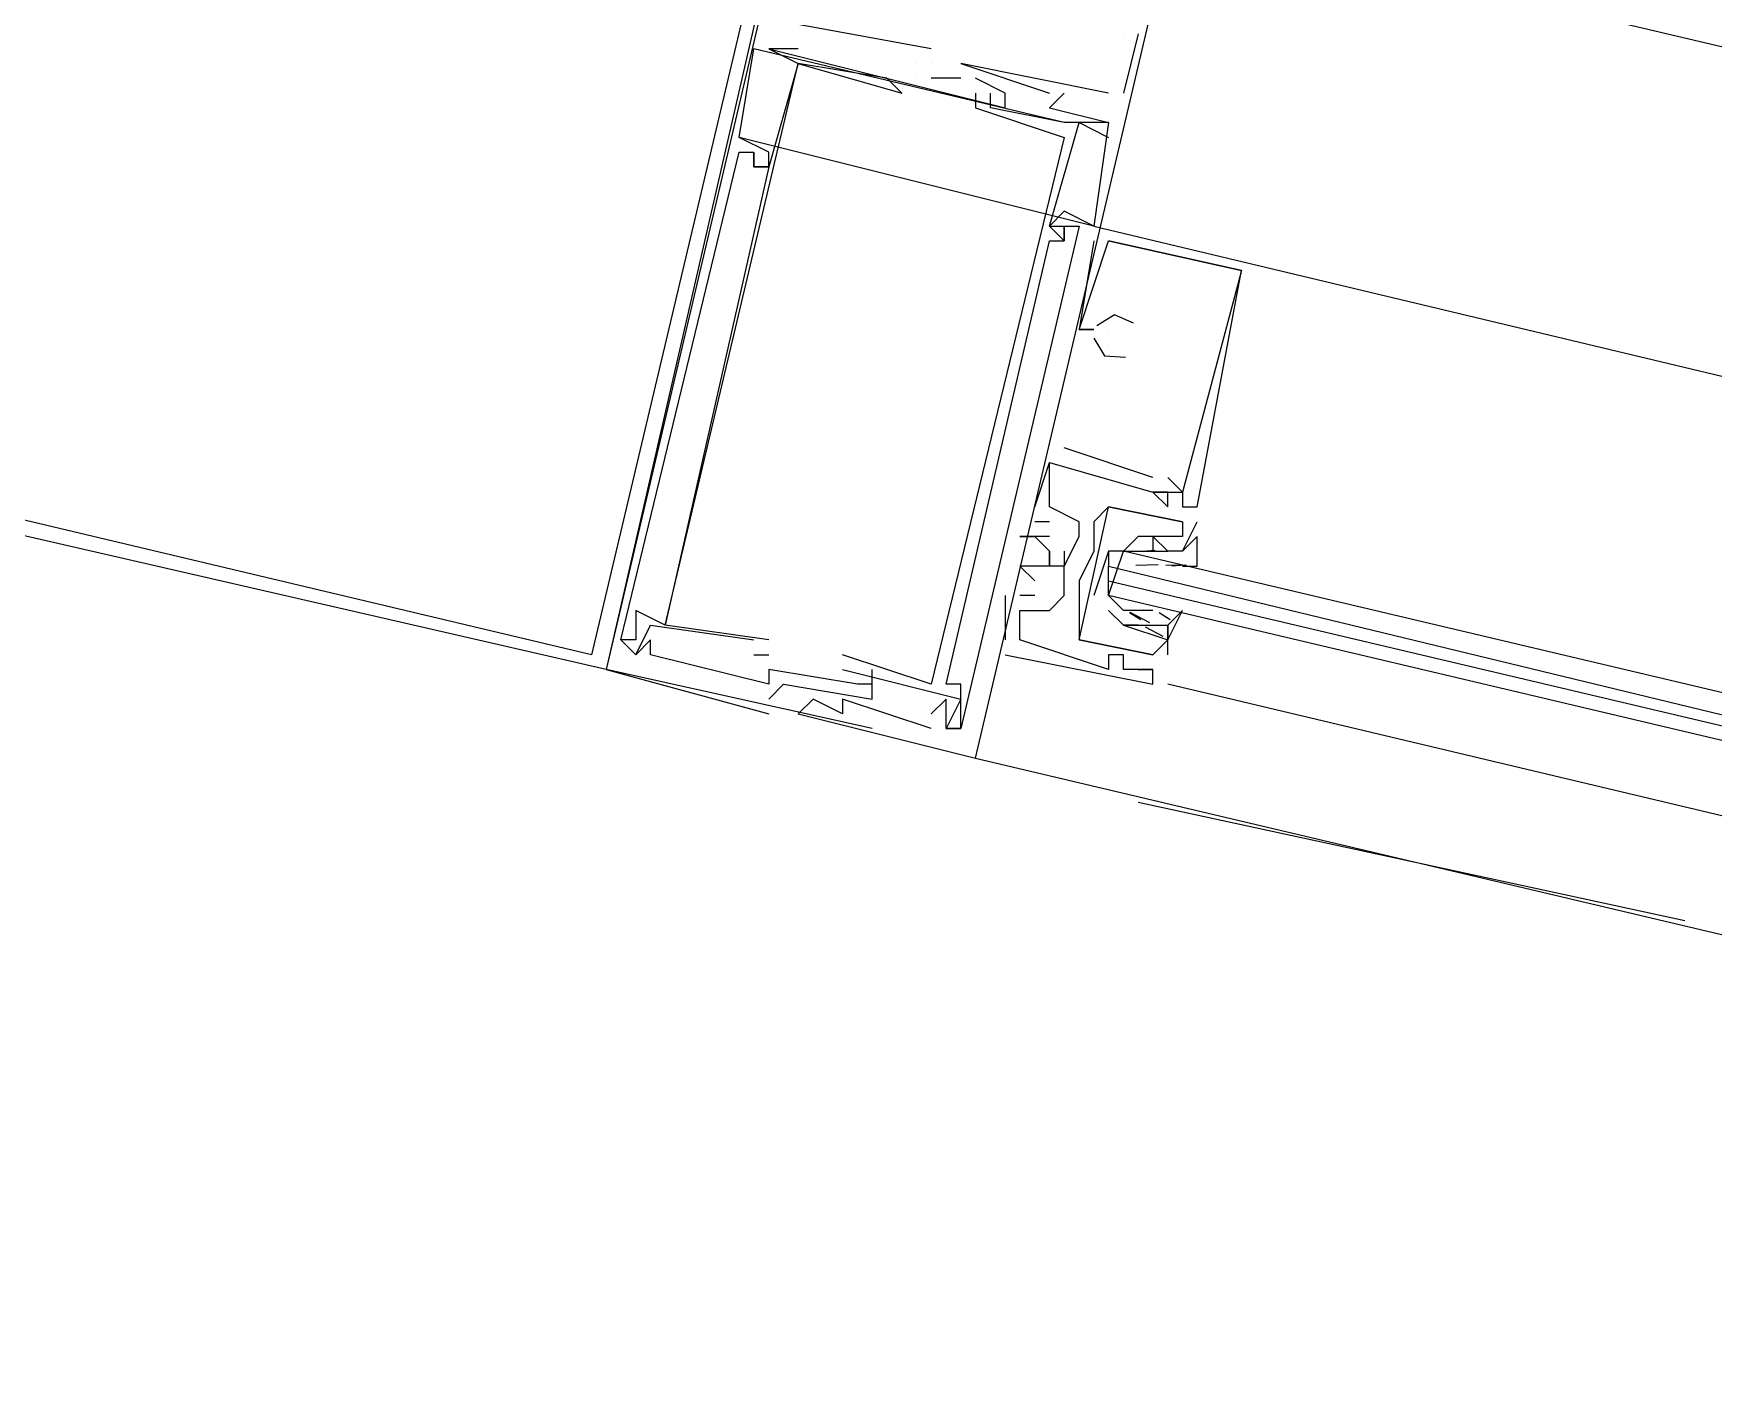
# Model space of a CAD drawing. Header units: feet. Extents: x -84 to 198, y -22 to 181.
# Drawn here: x 75.763 to 77.279, y 151.712 to 152.925 of the extents above; entities that cross this region are included whole.
import ezdxf

# ---------------------------------------------------------------- set-up
doc = ezdxf.new("R2010")
doc.units = ezdxf.units.FT
doc.layers.add('A-LINEA', color=7, linetype='CONTINUOUS')

msp = doc.modelspace()

# ---------------------------------------------------------------- linework, layer by layer
at = {"layer": 'A-LINEA'}
for p, q in [((76.7867, 153.0311), (85.36, 151.0044)), ((76.7467, 152.9244), (76.7467, 152.9244)), ((76.76, 152.9244), (76.7467, 152.8711)), ((76.7467, 152.9244), (76.7467, 152.9244)), ((76.7467, 152.9244), (76.7467, 152.9244)), ((76.76, 152.9244), (76.7467, 152.8711)), ((76.7467, 152.9244), (76.7467, 152.9244)), ((76.7467, 152.9244), (76.7467, 152.9244)), ((76.76, 152.9244), (76.7467, 152.8711)), ((76.7467, 152.9244), (76.7467, 152.9244)), ((76.76, 152.9244), (76.76, 152.9244)), ((76.76, 152.9244), (76.76, 152.9244)), ((76.76, 152.9244), (76.76, 152.9244)), ((76.6933, 152.8444), (76.4133, 152.9111)), ((76.4133, 152.9111), (76.4133, 152.9111)), ((76.6933, 152.8444), (76.4133, 152.9111)), ((76.4133, 152.9111), (76.4133, 152.9111)), ((76.6933, 152.8444), (76.4133, 152.9111)), ((76.4133, 152.9111), (76.4133, 152.9111)), ((76.4533, 152.9111), (76.4267, 152.9111)), ((76.4267, 152.9111), (76.4267, 152.9111)), ((76.4267, 152.9111), (76.4267, 152.9111)), ((76.4533, 152.9111), (76.4267, 152.9111)), ((76.4267, 152.9111), (76.4267, 152.9111)), ((76.4267, 152.9111), (76.4267, 152.9111)), ((76.4533, 152.9111), (76.4267, 152.9111)), ((76.4267, 152.9111), (76.4267, 152.9111)), ((76.4267, 152.9111), (76.4267, 152.9111)), ((76.4533, 152.9111), (76.4533, 152.9111)), ((76.4533, 152.9111), (76.4533, 152.9111)), ((76.4533, 152.9111), (76.4533, 152.9111)), ((76.5733, 152.9111), (76.5733, 152.9111)), ((76.5733, 152.9111), (76.5733, 152.9111)), ((76.5733, 152.9111), (76.5733, 152.9111)), ((76.4533, 152.8978), (76.4533, 152.8978)), ((76.4533, 152.8978), (76.4533, 152.8978)), ((76.4533, 152.8978), (76.4533, 152.8978)), ((76.4533, 152.8978), (76.4533, 152.8978)), ((76.4533, 152.8978), (76.4533, 152.8978)), ((76.4533, 152.8978), (76.4533, 152.8978)), ((76.4533, 152.8978), (76.4533, 152.8978)), ((76.4533, 152.8978), (76.4533, 152.8978)), ((76.4533, 152.8978), (76.4533, 152.8978)), ((76.56, 152.8978), (76.56, 152.8978)), ((76.56, 152.8978), (76.56, 152.8978)), ((76.56, 152.8978), (76.56, 152.8978)), ((76.56, 152.8978), (76.56, 152.8978)), ((76.56, 152.8978), (76.56, 152.8978)), ((76.56, 152.8978), (76.56, 152.8978)), ((76.5733, 152.8978), (76.5733, 152.8978)), ((76.5733, 152.8978), (76.5733, 152.8978)), ((76.5733, 152.8978), (76.5733, 152.8978)), ((76.5733, 152.8978), (76.5733, 152.8978)), ((76.5733, 152.8978), (76.5733, 152.8978)), ((76.5733, 152.8978), (76.5733, 152.8978)), ((76.6, 152.8978), (76.6, 152.8978)), ((76.6, 152.8978), (76.6, 152.8978)), ((76.6, 152.8978), (76.6, 152.8978)), ((76.5333, 152.8844), (76.5333, 152.8844)), ((76.5333, 152.8844), (76.5333, 152.8844)), ((76.5333, 152.8844), (76.5333, 152.8844)), ((76.56, 152.8844), (76.56, 152.8844)), ((76.56, 152.8844), (76.56, 152.8844)), ((76.56, 152.8844), (76.56, 152.8844)), ((76.56, 152.8844), (76.56, 152.8844)), ((76.56, 152.8844), (76.56, 152.8844)), ((76.56, 152.8844), (76.56, 152.8844)), ((76.6, 152.8844), (76.5733, 152.8844)), ((76.5733, 152.8844), (76.5733, 152.8844)), ((76.6, 152.8844), (76.5733, 152.8844)), ((76.5733, 152.8844), (76.5733, 152.8844)), ((76.6, 152.8844), (76.5733, 152.8844)), ((76.5733, 152.8844), (76.5733, 152.8844)), ((76.6, 152.8844), (76.6, 152.8844)), ((76.6, 152.8844), (76.6, 152.8844)), ((76.6, 152.8844), (76.6, 152.8844)), ((76.64, 152.8711), (76.6133, 152.8844)), ((76.6133, 152.8844), (76.6133, 152.8844)), ((76.64, 152.8711), (76.6133, 152.8844)), ((76.6133, 152.8844), (76.6133, 152.8844)), ((76.64, 152.8711), (76.6133, 152.8844)), ((76.6133, 152.8844), (76.6133, 152.8844)), ((76.64, 152.8844), (76.64, 152.8844)), ((76.64, 152.8844), (76.64, 152.8844)), ((76.64, 152.8844), (76.64, 152.8844)), ((76.64, 152.8844), (76.64, 152.8844)), ((76.64, 152.8844), (76.64, 152.8844)), ((76.64, 152.8844), (76.64, 152.8844)), ((76.5467, 152.8711), (76.5467, 152.8711)), ((76.5467, 152.8711), (76.5467, 152.8711)), ((76.5467, 152.8711), (76.5467, 152.8711)), ((76.6133, 152.8711), (76.6133, 152.8711)), ((76.6133, 152.8711), (76.6133, 152.8711)), ((76.6133, 152.8711), (76.6133, 152.8711)), ((76.6267, 152.8711), (76.6267, 152.8711)), ((76.6267, 152.8711), (76.6267, 152.8711)), ((76.6267, 152.8711), (76.6267, 152.8711)), ((76.64, 152.8711), (76.64, 152.8711)), ((76.64, 152.8711), (76.64, 152.8711)), ((76.64, 152.8711), (76.64, 152.8711)), ((76.64, 152.8711), (76.64, 152.8711)), ((76.64, 152.8711), (76.64, 152.8711)), ((76.64, 152.8711), (76.64, 152.8711)), ((76.68, 152.8711), (76.68, 152.8711)), ((76.68, 152.8711), (76.68, 152.8711)), ((76.68, 152.8711), (76.68, 152.8711)), ((76.6933, 152.8711), (76.6933, 152.8711)), ((76.6933, 152.8711), (76.6933, 152.8711)), ((76.6933, 152.8711), (76.6933, 152.8711)), ((76.7333, 152.8711), (76.7333, 152.8711)), ((76.7333, 152.8711), (76.7333, 152.8711)), ((76.7333, 152.8711), (76.7333, 152.8711)), ((76.7467, 152.8711), (76.7467, 152.8711)), ((76.7467, 152.8711), (76.7467, 152.8711)), ((76.7467, 152.8711), (76.7467, 152.8711)), ((76.6133, 152.8578), (76.6133, 152.8578)), ((76.6133, 152.8578), (76.6133, 152.8578)), ((76.6133, 152.8578), (76.6133, 152.8578)), ((76.6267, 152.8578), (76.6267, 152.8578)), ((76.6267, 152.8578), (76.6267, 152.8578)), ((76.6267, 152.8578), (76.6267, 152.8578)), ((76.64, 152.8578), (76.64, 152.8578)), ((76.64, 152.8578), (76.64, 152.8578)), ((76.64, 152.8578), (76.64, 152.8578)), ((76.68, 152.8578), (76.68, 152.8578)), ((76.68, 152.8578), (76.68, 152.8578)), ((76.68, 152.8578), (76.68, 152.8578)), ((76.6933, 152.8444), (76.6933, 152.8444)), ((76.6933, 152.8444), (76.6933, 152.8444)), ((76.6933, 152.8444), (76.6933, 152.8444)), ((76.7067, 152.8444), (76.7333, 152.8311)), ((76.7067, 152.8444), (76.7067, 152.8444)), ((76.7067, 152.8444), (76.7333, 152.8311)), ((76.7067, 152.8444), (76.7067, 152.8444)), ((76.7067, 152.8444), (76.7333, 152.8311)), ((76.7067, 152.8444), (76.7067, 152.8444)), ((76.7333, 152.8444), (76.7333, 152.8444)), ((76.7333, 152.8444), (76.7333, 152.8444)), ((76.7333, 152.8444), (76.7333, 152.8444)), ((76.7333, 152.8444), (76.7333, 152.8444)), ((76.7333, 152.8444), (76.7333, 152.8444)), ((76.7333, 152.8444), (76.7333, 152.8444)), ((76.72, 152.7511), (76.4, 152.8311)), ((76.4, 152.8311), (76.4, 152.8311)), ((76.72, 152.7511), (76.4, 152.8311)), ((76.4, 152.8311), (76.4, 152.8311)), ((76.72, 152.7511), (76.4, 152.8311)), ((76.4, 152.8311), (76.4, 152.8311)), ((76.4, 152.8178), (76.4, 152.8178)), ((76.4, 152.8178), (76.4, 152.8178)), ((76.4, 152.8178), (76.4, 152.8178)), ((76.4133, 152.8178), (76.4133, 152.8178)), ((76.4133, 152.8178), (76.4133, 152.8178)), ((76.4133, 152.8178), (76.4133, 152.8178)), ((76.4133, 152.8178), (76.4133, 152.8178)), ((76.4133, 152.8178), (76.4133, 152.8178)), ((76.4133, 152.8178), (76.4133, 152.8178)), ((76.4267, 152.8178), (76.4267, 152.8178)), ((76.4267, 152.8178), (76.4267, 152.8178)), ((76.4267, 152.8178), (76.4267, 152.8178)), ((76.6933, 152.8311), (76.6933, 152.8311)), ((76.6933, 152.8311), (76.6933, 152.8311)), ((76.6933, 152.8311), (76.6933, 152.8311)), ((76.7333, 152.8311), (76.7333, 152.8311)), ((76.7333, 152.8311), (76.7333, 152.8311)), ((76.7333, 152.8311), (76.7333, 152.8311)), ((76.7333, 152.8311), (76.7333, 152.8311)), ((76.7333, 152.8311), (76.7333, 152.8311)), ((76.7333, 152.8311), (76.7333, 152.8311)), ((76.4133, 152.8044), (76.4133, 152.8044)), ((76.4133, 152.8044), (76.4133, 152.8044)), ((76.4133, 152.8044), (76.4133, 152.8044)), ((76.4133, 152.8044), (76.4133, 152.8044)), ((76.4133, 152.8044), (76.4133, 152.8044)), ((76.4133, 152.8044), (76.4133, 152.8044)), ((76.4133, 152.8044), (76.4133, 152.8044)), ((76.4133, 152.8044), (76.4133, 152.8044)), ((76.4133, 152.8044), (76.4133, 152.8044)), ((76.4267, 152.8044), (76.4267, 152.8044)), ((76.4267, 152.8044), (76.4267, 152.8044)), ((76.4267, 152.8044), (76.4267, 152.8044)), ((76.4267, 152.8044), (76.4267, 152.8044)), ((76.4267, 152.8044), (76.4267, 152.8044)), ((76.4267, 152.8044), (76.4267, 152.8044)), ((76.4267, 152.8044), (76.4267, 152.8044)), ((76.4267, 152.8044), (76.4267, 152.8044)), ((76.4267, 152.8044), (76.4267, 152.8044)), ((76.6933, 152.7644), (76.6933, 152.7644)), ((76.6933, 152.7644), (76.6933, 152.7644)), ((76.6933, 152.7644), (76.6933, 152.7644)), ((76.68, 152.7511), (76.68, 152.7511)), ((76.68, 152.7511), (76.68, 152.7511)), ((76.68, 152.7511), (76.68, 152.7511)), ((76.68, 152.7511), (76.68, 152.7511)), ((76.68, 152.7511), (76.68, 152.7511)), ((76.68, 152.7511), (76.68, 152.7511)), ((76.6933, 152.7511), (76.6933, 152.7511)), ((76.6933, 152.7511), (76.6933, 152.7511)), ((76.6933, 152.7511), (76.6933, 152.7511)), ((76.6933, 152.7511), (76.6933, 152.7511)), ((76.6933, 152.7511), (76.6933, 152.7511)), ((76.6933, 152.7511), (76.6933, 152.7511)), ((76.7067, 152.7511), (76.7067, 152.7511)), ((76.7067, 152.7511), (76.7067, 152.7511)), ((76.7067, 152.7511), (76.7067, 152.7511)), ((76.72, 152.7511), (76.72, 152.7511)), ((76.72, 152.7511), (76.72, 152.7511)), ((76.72, 152.7511), (76.72, 152.7511)), ((76.68, 152.7378), (76.68, 152.7378)), ((76.68, 152.7378), (76.68, 152.7378)), ((76.68, 152.7378), (76.68, 152.7378)), ((76.6933, 152.7378), (76.6933, 152.7378)), ((76.6933, 152.7378), (76.6933, 152.7378)), ((76.6933, 152.7378), (76.6933, 152.7378)), ((76.6933, 152.7378), (76.6933, 152.7378)), ((76.6933, 152.7378), (76.6933, 152.7378)), ((76.6933, 152.7378), (76.6933, 152.7378)), ((76.72, 152.7378), (76.72, 152.7378)), ((76.72, 152.7378), (76.72, 152.7378)), ((76.72, 152.7378), (76.72, 152.7378)), ((76.8533, 152.7111), (76.7333, 152.7378)), ((76.7333, 152.7378), (76.7333, 152.7378)), ((76.7333, 152.7378), (76.7333, 152.7378)), ((76.8533, 152.7111), (76.7333, 152.7378)), ((76.7333, 152.7378), (76.7333, 152.7378)), ((76.7333, 152.7378), (76.7333, 152.7378)), ((76.8533, 152.7111), (76.7333, 152.7378)), ((76.7333, 152.7378), (76.7333, 152.7378)), ((76.7333, 152.7378), (76.7333, 152.7378)), ((76.8533, 152.7111), (76.8533, 152.7111)), ((76.8533, 152.7111), (76.8533, 152.7111)), ((76.8533, 152.7111), (76.8533, 152.7111)), ((76.8533, 152.7111), (76.8533, 152.7111)), ((76.8533, 152.7111), (76.8533, 152.7111)), ((76.8533, 152.7111), (76.8533, 152.7111)), ((76.7067, 152.6578), (76.7067, 152.6578)), ((76.7067, 152.6578), (76.7067, 152.6578)), ((76.7067, 152.6578), (76.7067, 152.6578)), ((76.7067, 152.6578), (76.7067, 152.6578)), ((76.7067, 152.6578), (76.7067, 152.6578)), ((76.7067, 152.6578), (76.7067, 152.6578)), ((76.72, 152.6578), (76.72, 152.6578)), ((76.72, 152.6578), (76.72, 152.6578)), ((76.72, 152.6578), (76.72, 152.6578)), ((76.72, 152.6578), (76.72, 152.6578)), ((76.72, 152.6578), (76.72, 152.6578)), ((76.72, 152.6578), (76.72, 152.6578)), ((76.7333, 152.6578), (76.7333, 152.6578)), ((76.7333, 152.6578), (76.7333, 152.6578)), ((76.7333, 152.6578), (76.7333, 152.6578)), ((76.7333, 152.6444), (76.7333, 152.6444)), ((76.7333, 152.6444), (76.7333, 152.6444)), ((76.7333, 152.6444), (76.7333, 152.6444)), ((76.7333, 152.6444), (76.7333, 152.6444)), ((76.7333, 152.6444), (76.7333, 152.6444)), ((76.7333, 152.6444), (76.7333, 152.6444)), ((76.7733, 152.5244), (76.6933, 152.5511)), ((76.6933, 152.5511), (76.6933, 152.5511)), ((76.7733, 152.5244), (76.6933, 152.5511)), ((76.6933, 152.5511), (76.6933, 152.5511)), ((76.7733, 152.5244), (76.6933, 152.5511)), ((76.6933, 152.5511), (76.6933, 152.5511)), ((76.68, 152.5378), (76.68, 152.5378)), ((76.68, 152.5378), (76.68, 152.5378)), ((76.68, 152.5378), (76.68, 152.5378)), ((76.68, 152.5378), (76.68, 152.5378)), ((76.68, 152.5378), (76.68, 152.5378)), ((76.68, 152.5378), (76.68, 152.5378)), ((76.7733, 152.5244), (76.7733, 152.5244)), ((76.7733, 152.5244), (76.7733, 152.5244)), ((76.7733, 152.5244), (76.7733, 152.5244)), ((76.7867, 152.5244), (76.7867, 152.5244)), ((76.7867, 152.5244), (76.7867, 152.5244)), ((76.7867, 152.5244), (76.7867, 152.5244)), ((76.7733, 152.5111), (76.7733, 152.5111)), ((76.7733, 152.5111), (76.7733, 152.5111)), ((76.7733, 152.5111), (76.7733, 152.5111)), ((76.7733, 152.5111), (76.7733, 152.5111)), ((76.7733, 152.5111), (76.7733, 152.5111)), ((76.7733, 152.5111), (76.7733, 152.5111)), ((76.7733, 152.5111), (76.7733, 152.5111)), ((76.7733, 152.5111), (76.7733, 152.5111)), ((76.7733, 152.5111), (76.7733, 152.5111)), ((76.7867, 152.5111), (76.7867, 152.5111)), ((76.7867, 152.5111), (76.7867, 152.5111)), ((76.7867, 152.5111), (76.7867, 152.5111)), ((76.7867, 152.5111), (76.7867, 152.5111)), ((76.7867, 152.5111), (76.7867, 152.5111)), ((76.7867, 152.5111), (76.7867, 152.5111)), ((76.8, 152.5111), (76.8, 152.5111)), ((76.8, 152.5111), (76.8, 152.5111)), ((76.8, 152.5111), (76.8, 152.5111)), ((76.8, 152.5111), (76.8, 152.5111)), ((76.8, 152.5111), (76.8, 152.5111)), ((76.8, 152.5111), (76.8, 152.5111)), ((76.6667, 152.4978), (76.6667, 152.4978)), ((76.6667, 152.4978), (76.6667, 152.4978)), ((76.6667, 152.4978), (76.6667, 152.4978)), ((76.6667, 152.4844), (76.6667, 152.4844)), ((76.6667, 152.4844), (76.6667, 152.4844)), ((76.6667, 152.4844), (76.6667, 152.4844)), ((76.68, 152.4978), (76.68, 152.4978)), ((76.68, 152.4978), (76.68, 152.4978)), ((76.68, 152.4978), (76.68, 152.4978)), ((76.68, 152.4844), (76.68, 152.4844)), ((76.68, 152.4844), (76.68, 152.4844)), ((76.68, 152.4844), (76.68, 152.4844)), ((76.7067, 152.4844), (76.7067, 152.4844)), ((76.7067, 152.4844), (76.7067, 152.4844)), ((76.7067, 152.4844), (76.7067, 152.4844)), ((76.72, 152.4844), (76.72, 152.4844)), ((76.72, 152.4844), (76.72, 152.4844)), ((76.7333, 152.4978), (76.7333, 152.4978)), ((76.7333, 152.4978), (76.7333, 152.4978)), ((76.7333, 152.4978), (76.7333, 152.4978)), ((76.7333, 152.4978), (76.7333, 152.4978)), ((76.7867, 152.4978), (76.7867, 152.4978)), ((76.7867, 152.4978), (76.7867, 152.4978)), ((76.7867, 152.4978), (76.7867, 152.4978)), ((76.8, 152.4978), (76.8, 152.4978)), ((76.8, 152.4978), (76.8, 152.4978)), ((76.8, 152.4978), (76.8, 152.4978)), ((76.8, 152.4578), (76.8133, 152.4844)), ((76.8, 152.4844), (76.8, 152.4844)), ((76.8, 152.4844), (76.8, 152.4844)), ((76.8, 152.4578), (76.8133, 152.4844)), ((76.8, 152.4844), (76.8, 152.4844)), ((76.8, 152.4844), (76.8, 152.4844)), ((76.8133, 152.4978), (76.8133, 152.4978)), ((76.8133, 152.4978), (76.8133, 152.4978)), ((76.8133, 152.4978), (76.8133, 152.4978)), ((76.8133, 152.4844), (76.8133, 152.4844)), ((76.8133, 152.4844), (76.8133, 152.4844)), ((76.6533, 152.4711), (76.6533, 152.4711)), ((76.6533, 152.4711), (76.6533, 152.4711)), ((76.6533, 152.4711), (76.6533, 152.4711)), ((76.6667, 152.4711), (76.6667, 152.4711)), ((76.6667, 152.4711), (76.6667, 152.4711)), ((76.6667, 152.4711), (76.6667, 152.4711)), ((76.68, 152.4711), (76.68, 152.4711)), ((76.68, 152.4711), (76.68, 152.4711)), ((76.68, 152.4711), (76.68, 152.4711)), ((76.7067, 152.4711), (76.7067, 152.4711)), ((76.7067, 152.4711), (76.7067, 152.4711)), ((76.7067, 152.4711), (76.7067, 152.4711)), ((76.76, 152.4711), (76.76, 152.4711)), ((76.76, 152.4711), (76.76, 152.4711)), ((76.76, 152.4711), (76.76, 152.4711)), ((76.76, 152.4711), (76.76, 152.4711)), ((76.7733, 152.4711), (76.7733, 152.4711)), ((76.7733, 152.4711), (76.7733, 152.4711)), ((76.7733, 152.4711), (76.7733, 152.4711)), ((76.7733, 152.4711), (76.7733, 152.4711)), ((76.8, 152.4711), (76.8, 152.4711)), ((76.8, 152.4711), (76.8, 152.4711)), ((76.68, 152.4578), (76.68, 152.4578)), ((76.68, 152.4578), (76.68, 152.4578)), ((76.68, 152.4578), (76.68, 152.4578)), ((76.72, 152.4578), (76.72, 152.4578)), ((76.7333, 152.4578), (76.72, 152.4178)), ((76.72, 152.4578), (76.72, 152.4578)), ((76.76, 152.4578), (76.76, 152.4578)), ((76.7635, 152.4579), (76.7754, 152.4589)), ((76.7733, 152.4578), (76.7733, 152.4578)), ((76.7733, 152.4578), (76.7867, 152.4578)), ((76.7733, 152.4578), (76.7733, 152.4578)), ((76.7733, 152.4578), (76.7733, 152.4578)), ((76.7867, 152.4578), (76.7867, 152.4578)), ((76.7867, 152.4578), (76.7867, 152.4578)), ((76.8, 152.4578), (76.8, 152.4578)), ((76.8, 152.4578), (76.8, 152.4578)), ((76.6533, 152.4444), (76.6533, 152.4444)), ((76.6533, 152.4444), (76.6533, 152.4444)), ((76.6533, 152.4444), (76.6533, 152.4444)), ((76.68, 152.4444), (76.68, 152.4444)), ((76.68, 152.4444), (76.68, 152.4444)), ((76.68, 152.4444), (76.68, 152.4444)), ((76.6933, 152.4444), (76.6933, 152.4444)), ((76.6933, 152.4444), (76.6933, 152.4444)), ((76.6933, 152.4444), (76.6933, 152.4444)), ((76.7333, 152.4311), (76.7333, 152.4444)), ((76.7577, 152.4453), (76.7781, 152.4459)), ((76.7849, 152.4452), (76.8032, 152.4455)), ((76.7902, 152.4446), (76.8021, 152.4456)), ((76.6667, 152.4311), (76.6667, 152.4311)), ((76.6667, 152.4311), (76.6667, 152.4311)), ((76.6667, 152.4311), (76.6667, 152.4311)), ((76.7067, 152.4311), (76.7067, 152.4311)), ((76.7067, 152.4311), (76.7067, 152.4311)), ((76.64, 152.4178), (76.64, 152.4178)), ((76.64, 152.4178), (76.64, 152.4178)), ((76.64, 152.4178), (76.64, 152.4178)), ((76.6533, 152.4178), (76.6533, 152.4178)), ((76.6533, 152.4178), (76.6533, 152.4178)), ((76.6533, 152.4178), (76.6533, 152.4178)), ((76.6667, 152.4178), (76.6667, 152.4178)), ((76.6667, 152.4178), (76.6667, 152.4178)), ((76.6667, 152.4178), (76.6667, 152.4178)), ((76.6933, 152.4178), (76.6933, 152.4178)), ((76.6933, 152.4178), (76.6933, 152.4178)), ((76.6933, 152.4178), (76.6933, 152.4178)), ((76.7067, 152.4178), (76.7067, 152.4178)), ((76.7067, 152.4178), (76.7067, 152.4178)), ((76.7333, 152.4178), (76.7333, 152.4178)), ((76.3067, 152.4044), (76.3067, 152.4044)), ((76.3067, 152.4044), (76.3067, 152.4044)), ((76.3067, 152.4044), (76.3067, 152.4044)), ((76.6533, 152.4044), (76.6533, 152.4044)), ((76.6533, 152.4044), (76.6533, 152.4044)), ((76.6533, 152.4044), (76.6533, 152.4044)), ((76.68, 152.4044), (76.68, 152.4044)), ((76.68, 152.4044), (76.68, 152.4044)), ((76.68, 152.4044), (76.68, 152.4044)), ((76.7067, 152.4044), (76.7067, 152.4044)), ((76.7067, 152.4044), (76.7067, 152.4044)), ((76.7467, 152.4044), (76.7467, 152.4044)), ((76.7622, 152.3959), (76.7521, 152.4022)), ((76.7705, 152.3931), (76.7526, 152.4027)), ((76.76, 152.4044), (76.76, 152.4044)), ((76.7733, 152.4044), (76.76, 152.4044)), ((76.7889, 152.3959), (76.7788, 152.4022)), ((76.7867, 152.4044), (76.7867, 152.4044)), ((76.2933, 152.3778), (76.2933, 152.3778)), ((76.2933, 152.3778), (76.2933, 152.3778)), ((76.2933, 152.3778), (76.2933, 152.3778)), ((76.2933, 152.3778), (76.2933, 152.3778)), ((76.2933, 152.3778), (76.2933, 152.3778)), ((76.2933, 152.3778), (76.2933, 152.3778)), ((76.3067, 152.3778), (76.3067, 152.3778)), ((76.3067, 152.3778), (76.3067, 152.3778)), ((76.3067, 152.3778), (76.3067, 152.3778)), ((76.32, 152.3911), (76.32, 152.3911)), ((76.32, 152.3911), (76.32, 152.3911)), ((76.32, 152.3911), (76.32, 152.3911)), ((76.32, 152.3778), (76.32, 152.3778)), ((76.32, 152.3778), (76.32, 152.3778)), ((76.32, 152.3778), (76.32, 152.3778)), ((76.3333, 152.3911), (76.3333, 152.3911)), ((76.3333, 152.3911), (76.3333, 152.3911)), ((76.3333, 152.3911), (76.3333, 152.3911)), ((76.3333, 152.3911), (76.3333, 152.3911)), ((76.3333, 152.3911), (76.3333, 152.3911)), ((76.3333, 152.3911), (76.3333, 152.3911)), ((76.4133, 152.3778), (76.4133, 152.3778)), ((76.4133, 152.3778), (76.4133, 152.3778)), ((76.4133, 152.3778), (76.4133, 152.3778)), ((76.4267, 152.3778), (76.4267, 152.3778)), ((76.4267, 152.3778), (76.4267, 152.3778)), ((76.4267, 152.3778), (76.4267, 152.3778)), ((76.64, 152.3778), (76.64, 152.3778)), ((76.64, 152.3778), (76.64, 152.3778)), ((76.64, 152.3778), (76.64, 152.3778)), ((76.6533, 152.3778), (76.6533, 152.3778)), ((76.6533, 152.3778), (76.6533, 152.3778)), ((76.6533, 152.3778), (76.6533, 152.3778)), ((76.7067, 152.3778), (76.7067, 152.3778)), ((76.7067, 152.3778), (76.7067, 152.3778)), ((76.7467, 152.3911), (76.7467, 152.3911)), ((76.7467, 152.3911), (76.7467, 152.3911)), ((76.76, 152.3911), (76.76, 152.3911)), ((76.76, 152.3911), (76.76, 152.3911)), ((76.7826, 152.3808), (76.7664, 152.3893)), ((76.7733, 152.3911), (76.7733, 152.3911)), ((76.7733, 152.3911), (76.7733, 152.3911)), ((76.7867, 152.3644), (76.7867, 152.3911)), ((76.7867, 152.3911), (76.7867, 152.3911)), ((76.7867, 152.3644), (76.7867, 152.3911)), ((76.7867, 152.3911), (76.7867, 152.3911)), ((76.7867, 152.3778), (76.7867, 152.3778)), ((76.7867, 152.3778), (76.7867, 152.3778)), ((76.3067, 152.3644), (76.3067, 152.3644)), ((76.3067, 152.3644), (76.3067, 152.3644)), ((76.3067, 152.3644), (76.3067, 152.3644)), ((76.3067, 152.3644), (76.3067, 152.3644)), ((76.3067, 152.3644), (76.3067, 152.3644)), ((76.3067, 152.3644), (76.3067, 152.3644)), ((76.32, 152.3644), (76.32, 152.3644)), ((76.32, 152.3644), (76.32, 152.3644)), ((76.32, 152.3644), (76.32, 152.3644)), ((76.4133, 152.3644), (76.4267, 152.3644)), ((76.4133, 152.3644), (76.4133, 152.3644)), ((76.4133, 152.3644), (76.4267, 152.3644)), ((76.4133, 152.3644), (76.4133, 152.3644)), ((76.4133, 152.3644), (76.4267, 152.3644)), ((76.4133, 152.3644), (76.4133, 152.3644)), ((76.4267, 152.3644), (76.4267, 152.3644)), ((76.4267, 152.3644), (76.4267, 152.3644)), ((76.4267, 152.3644), (76.4267, 152.3644)), ((76.4933, 152.3644), (76.4933, 152.3644)), ((76.4933, 152.3644), (76.4933, 152.3644)), ((76.4933, 152.3644), (76.4933, 152.3644)), ((76.64, 152.3644), (76.64, 152.3644)), ((76.64, 152.3644), (76.64, 152.3644)), ((76.64, 152.3644), (76.64, 152.3644)), ((76.7333, 152.3644), (76.7333, 152.3644)), ((76.7333, 152.3644), (76.7333, 152.3644)), ((76.7333, 152.3644), (76.7333, 152.3644)), ((76.7467, 152.3644), (76.7467, 152.3644)), ((76.7467, 152.3644), (76.7467, 152.3644)), ((76.7467, 152.3644), (76.7467, 152.3644)), ((76.7733, 152.3644), (76.7733, 152.3644)), ((76.7733, 152.3644), (76.7733, 152.3644)), ((76.7733, 152.3644), (76.7733, 152.3644)), ((76.7733, 152.3644), (76.7733, 152.3644)), ((76.7867, 152.3644), (76.7867, 152.3644)), ((76.7867, 152.3644), (76.7867, 152.3644)), ((76.52, 152.2978), (76.28, 152.3511)), ((76.28, 152.3511), (76.28, 152.3511)), ((76.28, 152.3511), (76.28, 152.3511)), ((76.28, 152.3511), (76.28, 152.3511)), ((76.4267, 152.3511), (76.4267, 152.3511)), ((76.4267, 152.3511), (76.4267, 152.3511)), ((76.4267, 152.3511), (76.4267, 152.3511)), ((76.4933, 152.3511), (76.4933, 152.3511)), ((76.4933, 152.3511), (76.4933, 152.3511)), ((76.4933, 152.3511), (76.4933, 152.3511)), ((76.52, 152.3511), (76.52, 152.3511)), ((76.52, 152.3511), (76.52, 152.3511)), ((76.52, 152.3511), (76.52, 152.3511)), ((76.7333, 152.3511), (76.7333, 152.3511)), ((76.7333, 152.3511), (76.7333, 152.3511)), ((76.7333, 152.3511), (76.7333, 152.3511)), ((76.7467, 152.3511), (76.7467, 152.3511)), ((76.7467, 152.3511), (76.7467, 152.3511)), ((76.7467, 152.3511), (76.7467, 152.3511)), ((76.76, 152.3511), (76.76, 152.3511)), ((76.76, 152.3511), (76.76, 152.3511)), ((76.76, 152.3511), (76.76, 152.3511)), ((76.7733, 152.3511), (76.7733, 152.3511)), ((76.7733, 152.3511), (76.7733, 152.3511)), ((76.7733, 152.3511), (76.7733, 152.3511)), ((76.7733, 152.3511), (76.7733, 152.3511)), ((76.7733, 152.3511), (76.7733, 152.3511)), ((76.7733, 152.3511), (76.7733, 152.3511)), ((76.4267, 152.3378), (76.4267, 152.3378)), ((76.4267, 152.3378), (76.4267, 152.3378)), ((76.4267, 152.3378), (76.4267, 152.3378)), ((76.44, 152.3378), (76.44, 152.3378)), ((76.44, 152.3378), (76.44, 152.3378)), ((76.44, 152.3378), (76.44, 152.3378)), ((76.5067, 152.3378), (76.5067, 152.3378)), ((76.5067, 152.3378), (76.5067, 152.3378)), ((76.5067, 152.3378), (76.5067, 152.3378)), ((76.52, 152.3378), (76.52, 152.3378)), ((76.52, 152.3378), (76.52, 152.3378)), ((76.52, 152.3378), (76.52, 152.3378)), ((76.52, 152.3378), (76.52, 152.3378)), ((76.52, 152.3378), (76.52, 152.3378)), ((76.52, 152.3378), (76.52, 152.3378)), ((76.5733, 152.3378), (76.5733, 152.3378)), ((76.5733, 152.3378), (76.5733, 152.3378)), ((76.5733, 152.3378), (76.5733, 152.3378)), ((76.5867, 152.3378), (76.5867, 152.3378)), ((76.5867, 152.3378), (76.5867, 152.3378)), ((76.5867, 152.3378), (76.5867, 152.3378)), ((76.6, 152.3378), (76.6, 152.3378)), ((76.6, 152.3378), (76.6, 152.3378)), ((76.6, 152.3378), (76.6, 152.3378)), ((76.7733, 152.3378), (76.7733, 152.3378)), ((76.7733, 152.3378), (76.7733, 152.3378)), ((76.7733, 152.3378), (76.7733, 152.3378)), ((78.4133, 151.9511), (76.7867, 152.3378)), ((76.4267, 152.3244), (76.4267, 152.3244)), ((76.4267, 152.3244), (76.4267, 152.3244)), ((76.4267, 152.3244), (76.4267, 152.3244)), ((76.4667, 152.3244), (76.4667, 152.3244)), ((76.4667, 152.3244), (76.4667, 152.3244)), ((76.4667, 152.3244), (76.4667, 152.3244)), ((76.4933, 152.3244), (76.4933, 152.3244)), ((76.4933, 152.3244), (76.4933, 152.3244)), ((76.4933, 152.3244), (76.4933, 152.3244)), ((76.52, 152.3244), (76.52, 152.3244)), ((76.52, 152.3244), (76.52, 152.3244)), ((76.52, 152.3244), (76.52, 152.3244)), ((76.5867, 152.3244), (76.5867, 152.3244)), ((76.5867, 152.3244), (76.5867, 152.3244)), ((76.5867, 152.3244), (76.5867, 152.3244)), ((76.6, 152.3244), (76.6, 152.3244)), ((76.6, 152.3244), (76.6, 152.3244)), ((76.6, 152.3244), (76.6, 152.3244)), ((76.4267, 152.3111), (76.4267, 152.3111)), ((76.4267, 152.3111), (76.4267, 152.3111)), ((76.4267, 152.3111), (76.4267, 152.3111)), ((76.4533, 152.3111), (76.4533, 152.3111)), ((76.4533, 152.3111), (76.4533, 152.3111)), ((76.4533, 152.3111), (76.4533, 152.3111)), ((76.4933, 152.3111), (76.4933, 152.3111)), ((76.4933, 152.3111), (76.4933, 152.3111)), ((76.4933, 152.3111), (76.4933, 152.3111)), ((76.5733, 152.3111), (76.5733, 152.3111)), ((76.5733, 152.3111), (76.5733, 152.3111)), ((76.5733, 152.3111), (76.5733, 152.3111)), ((76.6, 152.3111), (76.6, 152.3111)), ((76.6, 152.3111), (76.6, 152.3111)), ((76.6, 152.3111), (76.6, 152.3111)), ((76.5733, 152.2978), (76.5733, 152.2978)), ((76.5733, 152.2978), (76.5733, 152.2978)), ((76.5733, 152.2978), (76.5733, 152.2978)), ((76.5867, 152.2978), (76.5867, 152.2978)), ((76.5867, 152.2978), (76.5867, 152.2978)), ((76.5867, 152.2978), (76.5867, 152.2978)), ((76.5867, 152.2978), (76.5867, 152.2978)), ((76.5867, 152.2978), (76.5867, 152.2978)), ((76.5867, 152.2978), (76.5867, 152.2978)), ((76.6, 152.2978), (76.6, 152.2978)), ((76.6, 152.2978), (76.6, 152.2978)), ((76.6, 152.2978), (76.6, 152.2978)), ((76.6133, 152.2711), (76.6133, 152.2711)), ((76.6133, 152.2711), (76.6133, 152.2711)), ((76.6133, 152.2711), (85.1867, 150.2444)), ((76.6133, 152.2711), (76.6133, 152.2711)), ((77.2533, 152.1244), (76.76, 152.2311))]:
    msp.add_line(p, q, dxfattribs=at)
for points in [[(75.4933, 153.3911), (76.4667, 153.1644), (76.28, 152.3511), (75.4667, 152.5378), (75.3333, 153.3644), (75.4933, 153.3911)], [(75.4933, 153.3778), (76.4533, 153.1511), (76.2667, 152.3644), (75.48, 152.5511), (75.3467, 153.3511), (75.4933, 153.3778)], [(76.44, 153.0178), (76.44, 153.0311), (76.28, 152.3511), (76.4267, 152.3111)], [(76.44, 153.0178), (76.44, 153.0311), (76.28, 152.3511), (76.4267, 152.3111)], [(76.44, 153.0178), (76.44, 153.0311), (76.28, 152.3511), (76.4267, 152.3111)], [(76.5733, 152.9111), (76.4267, 152.9378), (76.44, 153.0044)], [(76.5733, 152.9111), (76.4267, 152.9378), (76.44, 153.0044)], [(76.5733, 152.9111), (76.4267, 152.9378), (76.44, 153.0044)], [(76.5733, 152.2978), (76.4933, 152.3244), (76.4933, 152.3111), (76.4667, 152.3244), (76.4533, 152.3111), (76.6133, 152.2711), (76.7733, 152.9511), (76.76, 152.9511), (76.76, 152.9378)], [(76.5733, 152.2978), (76.4933, 152.3244), (76.4933, 152.3111), (76.4667, 152.3244), (76.4533, 152.3111), (76.6133, 152.2711), (76.7733, 152.9511), (76.76, 152.9511), (76.76, 152.9378)], [(76.5733, 152.2978), (76.4933, 152.3244), (76.4933, 152.3111), (76.4667, 152.3244), (76.4533, 152.3111), (76.6133, 152.2711), (76.7733, 152.9511), (76.76, 152.9511), (76.76, 152.9378)], [(76.4267, 152.9111), (76.4533, 152.8978), (76.4267, 152.8044), (76.4133, 152.8044), (76.4133, 152.8178), (76.4133, 152.8044), (76.4267, 152.8044), (76.3333, 152.3911), (76.3067, 152.4044), (76.3067, 152.3778), (76.2933, 152.3778), (76.3067, 152.3644), (76.32, 152.3911), (76.4133, 152.3778)], [(76.52, 152.3378), (76.5067, 152.3378), (76.4267, 152.3511), (76.4267, 152.3378), (76.32, 152.3644), (76.32, 152.3778), (76.3067, 152.3644), (76.2933, 152.3778), (76.4, 152.8178), (76.4133, 152.8178), (76.4133, 152.8044), (76.4267, 152.8044), (76.4267, 152.8178), (76.4, 152.8311), (76.4133, 152.9111)], [(76.4267, 152.9111), (76.4533, 152.8978), (76.4267, 152.8044), (76.4133, 152.8044), (76.4133, 152.8178), (76.4133, 152.8044), (76.4267, 152.8044), (76.3333, 152.3911), (76.3067, 152.4044), (76.3067, 152.3778), (76.2933, 152.3778), (76.3067, 152.3644), (76.32, 152.3911), (76.4133, 152.3778)], [(76.52, 152.3378), (76.5067, 152.3378), (76.4267, 152.3511), (76.4267, 152.3378), (76.32, 152.3644), (76.32, 152.3778), (76.3067, 152.3644), (76.2933, 152.3778), (76.4, 152.8178), (76.4133, 152.8178), (76.4133, 152.8044), (76.4267, 152.8044), (76.4267, 152.8178), (76.4, 152.8311), (76.4133, 152.9111)], [(76.4267, 152.9111), (76.4533, 152.8978), (76.4267, 152.8044), (76.4133, 152.8044), (76.4133, 152.8178), (76.4133, 152.8044), (76.4267, 152.8044), (76.3333, 152.3911), (76.3067, 152.4044), (76.3067, 152.3778), (76.2933, 152.3778), (76.3067, 152.3644), (76.32, 152.3911), (76.4133, 152.3778)], [(76.52, 152.3378), (76.5067, 152.3378), (76.4267, 152.3511), (76.4267, 152.3378), (76.32, 152.3644), (76.32, 152.3778), (76.3067, 152.3644), (76.2933, 152.3778), (76.4, 152.8178), (76.4133, 152.8178), (76.4133, 152.8044), (76.4267, 152.8044), (76.4267, 152.8178), (76.4, 152.8311), (76.4133, 152.9111)], [(76.4267, 152.9111), (76.64, 152.8578), (76.64, 152.8711)], [(76.4267, 152.9111), (76.64, 152.8578), (76.64, 152.8711)], [(76.4267, 152.9111), (76.64, 152.8578), (76.64, 152.8711)], [(76.4267, 152.3778), (76.3333, 152.3911), (76.4533, 152.8978), (76.5467, 152.8711), (76.5467, 152.8711), (76.5333, 152.8844), (76.4533, 152.8978)], [(76.4267, 152.3778), (76.3333, 152.3911), (76.4533, 152.8978), (76.5467, 152.8711), (76.5467, 152.8711), (76.5333, 152.8844), (76.4533, 152.8978)], [(76.4267, 152.3778), (76.3333, 152.3911), (76.4533, 152.8978), (76.5467, 152.8711), (76.5467, 152.8711), (76.5333, 152.8844), (76.4533, 152.8978)], [(76.7333, 152.8711), (76.6, 152.8978), (76.68, 152.8711)], [(76.7333, 152.8711), (76.6, 152.8978), (76.68, 152.8711)], [(76.7333, 152.8711), (76.6, 152.8978), (76.68, 152.8711)], [(76.6133, 152.8711), (76.6133, 152.8578), (76.6133, 152.8578), (76.6933, 152.8311), (76.5733, 152.3378), (76.4933, 152.3644)], [(76.6133, 152.8711), (76.6133, 152.8578), (76.6133, 152.8578), (76.6933, 152.8311), (76.5733, 152.3378), (76.4933, 152.3644)], [(76.6133, 152.8711), (76.6133, 152.8578), (76.6133, 152.8578), (76.6933, 152.8311), (76.5733, 152.3378), (76.4933, 152.3644)], [(76.6933, 152.8711), (76.68, 152.8578), (76.7333, 152.8444), (76.72, 152.7511), (76.6933, 152.7644), (76.68, 152.7511), (76.6933, 152.7511), (76.7067, 152.7511), (76.6, 152.2978)], [(76.6933, 152.8711), (76.68, 152.8578), (76.7333, 152.8444), (76.72, 152.7511), (76.6933, 152.7644), (76.68, 152.7511), (76.6933, 152.7511), (76.7067, 152.7511), (76.6, 152.2978)], [(76.6933, 152.8711), (76.68, 152.8578), (76.7333, 152.8444), (76.72, 152.7511), (76.6933, 152.7644), (76.68, 152.7511), (76.6933, 152.7511), (76.7067, 152.7511), (76.6, 152.2978)], [(76.7333, 152.8444), (76.6933, 152.8444), (76.6267, 152.8578), (76.6267, 152.8711)], [(76.7333, 152.8444), (76.6933, 152.8444), (76.6267, 152.8578), (76.6267, 152.8711)], [(76.7333, 152.8444), (76.6933, 152.8444), (76.6267, 152.8578), (76.6267, 152.8711)], [(76.4933, 152.3511), (76.6, 152.3244), (76.5867, 152.2978), (76.6, 152.2978), (76.6, 152.3111), (76.6, 152.3378), (76.5867, 152.3378), (76.68, 152.7378), (76.6933, 152.7378), (76.6933, 152.7511), (76.6933, 152.7378), (76.68, 152.7511), (76.7067, 152.8444)], [(76.4933, 152.3511), (76.6, 152.3244), (76.5867, 152.2978), (76.6, 152.2978), (76.6, 152.3111), (76.6, 152.3378), (76.5867, 152.3378), (76.68, 152.7378), (76.6933, 152.7378), (76.6933, 152.7511), (76.6933, 152.7378), (76.68, 152.7511), (76.7067, 152.8444)], [(76.4933, 152.3511), (76.6, 152.3244), (76.5867, 152.2978), (76.6, 152.2978), (76.6, 152.3111), (76.6, 152.3378), (76.5867, 152.3378), (76.68, 152.7378), (76.6933, 152.7378), (76.6933, 152.7511), (76.6933, 152.7378), (76.68, 152.7511), (76.7067, 152.8444)], [(76.4133, 152.8178), (76.4133, 152.8044), (76.4133, 152.8044), (76.4267, 152.8044)], [(76.4133, 152.8178), (76.4133, 152.8044), (76.4133, 152.8044), (76.4267, 152.8044)], [(76.4133, 152.8178), (76.4133, 152.8044), (76.4133, 152.8044), (76.4267, 152.8044)], [(76.72, 152.7511), (78.5067, 152.3244), (80.8933, 151.7511)], [(76.72, 152.7378), (76.7067, 152.6578), (76.72, 152.6578)], [(76.72, 152.6578), (76.7067, 152.6578), (76.7333, 152.7378), (76.8533, 152.7111), (76.8, 152.5111), (76.7867, 152.5244)], [(76.72, 152.7378), (76.7067, 152.6578), (76.72, 152.6578)], [(76.72, 152.6578), (76.7067, 152.6578), (76.7333, 152.7378), (76.8533, 152.7111), (76.8, 152.5111), (76.7867, 152.5244)], [(76.72, 152.7378), (76.7067, 152.6578), (76.72, 152.6578)], [(76.72, 152.6578), (76.7067, 152.6578), (76.7333, 152.7378), (76.8533, 152.7111), (76.8, 152.5111), (76.7867, 152.5244)], [(76.64, 152.3644), (76.7733, 152.3378), (76.7733, 152.3511), (76.76, 152.3511), (76.7733, 152.3511), (76.7467, 152.3511), (76.7467, 152.3644), (76.7333, 152.3644), (76.7333, 152.3511), (76.6533, 152.3778), (76.6533, 152.4044), (76.68, 152.4044), (76.6933, 152.4178), (76.6933, 152.4444), (76.7067, 152.4711), (76.7067, 152.4844), (76.68, 152.4978), (76.68, 152.5378), (76.7733, 152.5111), (76.7867, 152.4978), (76.7867, 152.5111), (76.7733, 152.5111), (76.7867, 152.5111), (76.8, 152.5111), (76.8, 152.4978), (76.8133, 152.4978), (76.8533, 152.7111)], [(76.64, 152.3644), (76.7733, 152.3378), (76.7733, 152.3511), (76.76, 152.3511), (76.7733, 152.3511), (76.7467, 152.3511), (76.7467, 152.3644), (76.7333, 152.3644), (76.7333, 152.3511), (76.6533, 152.3778), (76.6533, 152.4044), (76.68, 152.4044), (76.6933, 152.4178), (76.6933, 152.4444), (76.7067, 152.4711), (76.7067, 152.4844), (76.68, 152.4978), (76.68, 152.5378), (76.7733, 152.5111), (76.7867, 152.4978), (76.7867, 152.5111), (76.7733, 152.5111), (76.7867, 152.5111), (76.8, 152.5111), (76.8, 152.4978), (76.8133, 152.4978), (76.8533, 152.7111)], [(76.64, 152.3644), (76.7733, 152.3378), (76.7733, 152.3511), (76.76, 152.3511), (76.7733, 152.3511), (76.7467, 152.3511), (76.7467, 152.3644), (76.7333, 152.3644), (76.7333, 152.3511), (76.6533, 152.3778), (76.6533, 152.4044), (76.68, 152.4044), (76.6933, 152.4178), (76.6933, 152.4444), (76.7067, 152.4711), (76.7067, 152.4844), (76.68, 152.4978), (76.68, 152.5378), (76.7733, 152.5111), (76.7867, 152.4978), (76.7867, 152.5111), (76.7733, 152.5111), (76.7867, 152.5111), (76.8, 152.5111), (76.8, 152.4978), (76.8133, 152.4978), (76.8533, 152.7111)], [(76.7557, 152.6635), (76.7385, 152.6711), (76.7226, 152.661)], [(76.7557, 152.6635), (76.7385, 152.6711), (76.7226, 152.661)], [(76.7557, 152.6635), (76.7385, 152.6711), (76.7226, 152.661)], [(76.72, 152.6501), (76.7297, 152.634), (76.7485, 152.633)], [(76.72, 152.6501), (76.7297, 152.634), (76.7485, 152.633)], [(76.72, 152.6501), (76.7297, 152.634), (76.7485, 152.633)], [(76.7333, 152.6578), (76.7333, 152.6578), (76.7333, 152.6578)], [(76.7333, 152.6578), (76.7333, 152.6578), (76.7333, 152.6578)], [(76.7333, 152.6578), (76.7333, 152.6578), (76.7333, 152.6578)], [(76.6667, 152.4978), (76.6667, 152.4978), (76.68, 152.5378), (76.68, 152.5378)], [(76.6667, 152.4978), (76.6667, 152.4978), (76.68, 152.5378), (76.68, 152.5378)], [(76.6667, 152.4978), (76.6667, 152.4978), (76.68, 152.5378), (76.68, 152.5378)], [(76.68, 152.4844), (76.68, 152.4844), (76.6667, 152.4844)], [(76.68, 152.4844), (76.68, 152.4844), (76.6667, 152.4844)], [(76.68, 152.4844), (76.68, 152.4844), (76.6667, 152.4844)], [(76.7067, 152.3778), (76.7333, 152.4978), (76.8, 152.4844), (76.8, 152.4711), (76.7733, 152.4711)], [(76.8, 152.4844), (76.7333, 152.4978), (76.72, 152.4844), (76.72, 152.4578), (76.7067, 152.4311), (76.7067, 152.4178), (76.7067, 152.4044), (76.7067, 152.3778), (76.7733, 152.3644)], [(76.7067, 152.3778), (76.7333, 152.4978), (76.8, 152.4844), (76.8, 152.4711), (76.7733, 152.4711)], [(76.8, 152.4844), (76.7333, 152.4978), (76.72, 152.4844), (76.72, 152.4578), (76.7067, 152.4311), (76.7067, 152.4178), (76.7067, 152.4044), (76.7067, 152.3778), (76.7733, 152.3644)], [(76.68, 152.4711), (76.6533, 152.4711), (76.6667, 152.4711), (76.68, 152.4578), (76.68, 152.4578)], [(76.68, 152.4711), (76.6533, 152.4711), (76.6667, 152.4711), (76.68, 152.4578), (76.68, 152.4578)], [(76.68, 152.4711), (76.6533, 152.4711), (76.6667, 152.4711), (76.68, 152.4578), (76.68, 152.4578)], [(76.8, 152.4444), (76.8133, 152.4444), (76.8133, 152.4711), (76.8, 152.4578), (76.7867, 152.4578), (76.7733, 152.4711), (76.76, 152.4711), (76.7467, 152.4578)], [(76.7733, 152.4711), (76.7733, 152.4578), (76.7867, 152.4578), (76.7867, 152.4578)], [(76.7733, 152.4711), (76.7733, 152.4578), (76.7867, 152.4578), (76.7867, 152.4578)], [(76.6933, 152.4578), (76.6933, 152.4444), (76.68, 152.4444), (76.68, 152.4578), (76.68, 152.4444), (76.68, 152.4578), (76.68, 152.4444), (76.68, 152.4578), (76.68, 152.4444)], [(76.6933, 152.4578), (76.6933, 152.4444), (76.68, 152.4444), (76.68, 152.4578), (76.68, 152.4444), (76.68, 152.4578), (76.68, 152.4444), (76.68, 152.4578), (76.68, 152.4444)], [(76.6933, 152.4578), (76.6933, 152.4444), (76.68, 152.4444), (76.68, 152.4578), (76.68, 152.4444), (76.68, 152.4578), (76.68, 152.4444), (76.68, 152.4578), (76.68, 152.4444)], [(76.76, 152.4044), (76.7467, 152.4044), (76.7333, 152.4178), (76.7467, 152.4578), (76.76, 152.4578), (76.7733, 152.4578)], [(78.44, 152.0578), (76.7467, 152.4578), (76.7333, 152.4578), (76.7333, 152.4444), (78.44, 152.0311)], [(76.68, 152.4444), (76.6533, 152.4444), (76.6667, 152.4311), (76.6667, 152.4311)], [(76.68, 152.4444), (76.6533, 152.4444), (76.6667, 152.4311), (76.6667, 152.4311)], [(76.68, 152.4444), (76.6533, 152.4444), (76.6667, 152.4311), (76.6667, 152.4311)], [(78.4267, 152.0178), (76.7333, 152.4178), (76.7333, 152.4311), (78.4267, 152.0311)], [(76.64, 152.4178), (76.64, 152.3778), (76.64, 152.3778)], [(76.64, 152.4178), (76.64, 152.3778), (76.64, 152.3778)], [(76.64, 152.4178), (76.64, 152.3778), (76.64, 152.3778)], [(76.6667, 152.4178), (76.6533, 152.4178), (76.6533, 152.4178)], [(76.6667, 152.4178), (76.6533, 152.4178), (76.6533, 152.4178)], [(76.6667, 152.4178), (76.6533, 152.4178), (76.6533, 152.4178)], [(76.7333, 152.4044), (76.7467, 152.3911), (76.76, 152.3911), (76.7733, 152.3911), (76.7867, 152.3911), (76.7867, 152.3778), (76.8, 152.4044), (76.7867, 152.3911)], [(76.76, 152.3911), (76.7467, 152.3911), (76.7867, 152.3778), (76.7733, 152.3644), (76.7067, 152.3778)], [(76.76, 152.3911), (76.7467, 152.3911), (76.7867, 152.3778), (76.7733, 152.3644), (76.7067, 152.3778)], [(76.4267, 152.3244), (76.44, 152.3378), (76.52, 152.3244), (76.52, 152.3378), (76.52, 152.3511)], [(76.4267, 152.3244), (76.44, 152.3378), (76.52, 152.3244), (76.52, 152.3378), (76.52, 152.3511)], [(76.4267, 152.3244), (76.44, 152.3378), (76.52, 152.3244), (76.52, 152.3378), (76.52, 152.3511)], [(76.6, 152.2978), (76.5867, 152.2978), (76.5867, 152.3244), (76.5733, 152.3111)], [(76.6, 152.2978), (76.5867, 152.2978), (76.5867, 152.3244), (76.5733, 152.3111)], [(76.6, 152.2978), (76.5867, 152.2978), (76.5867, 152.3244), (76.5733, 152.3111)]]:
    msp.add_lwpolyline(points, dxfattribs=at)

doc.saveas('drawing.dxf')
